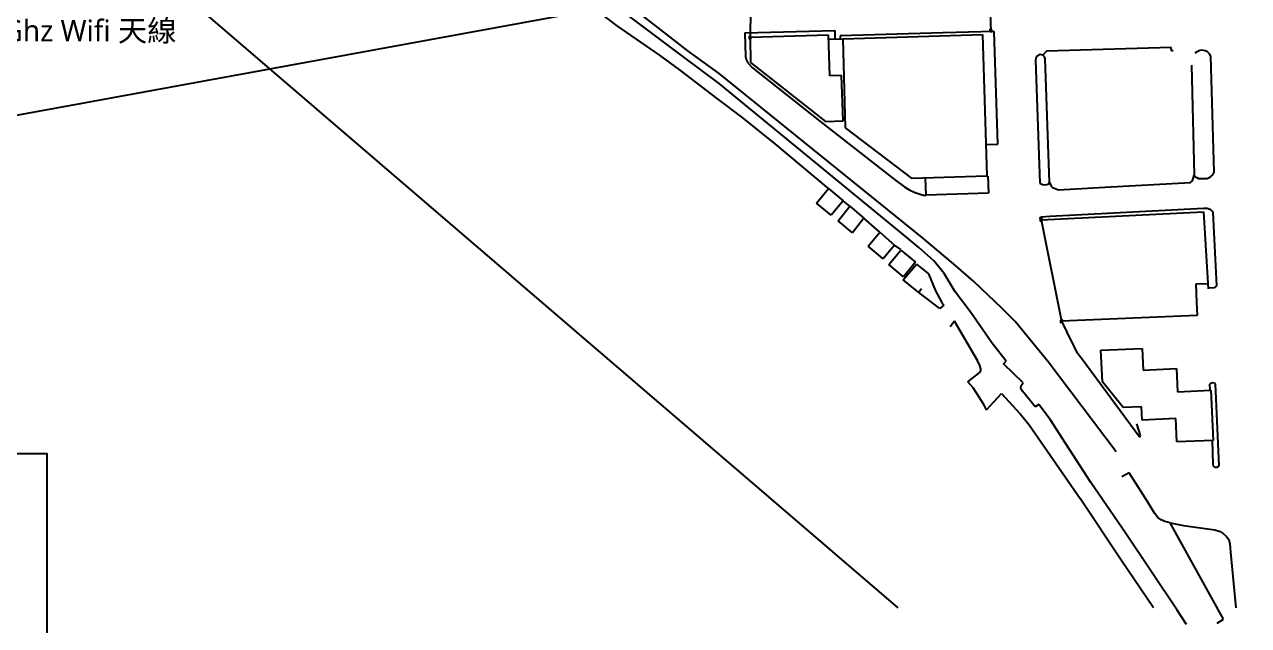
# Model space of a CAD drawing. Header units: millimetres. Extents: x 1358 to 1865, y 706 to 1003.
# Drawn here: x 1554.6 to 1631.4, y 751.3 to 789 of the extents above; entities that cross this region are included whole.
import ezdxf

# ---------------------------------------------------------------- set-up
doc = ezdxf.new("R2010")
doc.units = ezdxf.units.MM
doc.layers.add('建築', color=7, linetype='Continuous')
doc.styles.get("Standard").update_dxf_attribs({"font": ''})
doc.styles.get('Standard').set_extended_font_data('Microsoft JhengHei')

msp = doc.modelspace()

# ---------------------------------------------------------------- linework, layer by layer
at = {"color": 5, "linetype": 'ByBlock'}
msp.add_line((1658.369, 802.34, 4.918), (1543.81, 781.373), dxfattribs=at)
at = {"color": 7, "linetype": 'Continuous'}
for points, elevation in [([(1615.267, 788.637), (1615.145, 788.633), (1615.149, 788.512), (1615.271, 788.516), (1615.267, 788.637)], 1.318), ([(1600.164, 788.075), (1600.161, 788.197), (1600.039, 788.194), (1600.042, 788.072), (1600.164, 788.075)], -0.309), ([(1618.298, 776.763), (1618.302, 776.641), (1618.423, 776.645), (1618.42, 776.767), (1618.298, 776.763)], 1.719), ([(1619.694, 770.279), (1619.685, 770.401), (1619.564, 770.393), (1619.572, 770.271), (1619.694, 770.279)], -0.309)]:
    msp.add_lwpolyline(points, dxfattribs=dict(at, elevation=elevation))
at = {"color": 5, "linetype": 'ByBlock'}
msp.add_lwpolyline([(1454.202, 762.043), (1556.019, 762.043), (1556.019, 726.459), (1454.202, 726.459)], close=True, dxfattribs=at)
at = {"layer": '建築', "ltscale": 1000}
for p, q in [((1609.398, 752.371, 0.418), (1542.87, 809.458, 0.418)), ((1596.195, 787.315, 1.3), (1590.674, 791.625, 1.3)), ((1591.766, 788.871, 0.514), (1589.509, 790.617, 0.514)), ((1600.123, 789.882, 4.653), (1600.102, 788.135, 4.653)), ((1615.137, 790.271, 1.289), (1615.21, 788.52, 1.289)), ((1595.867, 786.98, 0.561), (1592.194, 789.731, 0.561)), ((1595.867, 786.98, 0.561), (1592.194, 789.731, 0.561)), ((1594.471, 787.007, 0.444), (1591.766, 788.871, 0.444)), ((1594.471, 787.007, 0.444), (1591.766, 788.871, 0.444)), ((1599.773, 788.444, 0.878), (1605.411, 788.573, 0.878)), ((1599.773, 788.444, 0.878), (1599.827, 786.942, 0.878)), ((1605.027, 788.287, 4.096), (1600.102, 788.135, 4.096)), ((1605.097, 785.745, 4.096), (1605.027, 788.287, 4.096)), ((1605.411, 788.573, 0.878), (1605.417, 788.05, 0.878)), ((1605.761, 788.249, 2.23), (1605.76, 788.057, 2.23)), ((1612.185, 788.432, 2.23), (1605.761, 788.249, 2.23)), ((1605.947, 788.061, 3.448), (1614.684, 788.332, 3.448)), ((1615.407, 788.526, 2.23), (1612.185, 788.432, 2.23)), ((1614.684, 788.332, 3.448), (1614.948, 779.433, 3.448)), ((1615.634, 781.44, 2.23), (1615.407, 788.526, 2.23)), ((1600.102, 788.135, 4.096), (1600.137, 786.58, 4.096)), ((1605.034, 788.043, 2.214), (1605.947, 788.061, 2.214)), ((1606.083, 782.482, 3.448), (1605.947, 788.061, 3.448)), ((1626.509, 787.514, 0.98), (1618.698, 787.29, 0.98)), ((1626.519, 787.301, 0.98), (1626.509, 787.514, 0.98)), ((1595.727, 786.088, 0.444), (1594.471, 787.007, 0.444)), ((1595.727, 786.088, 0.444), (1594.471, 787.007, 0.444)), ((1598.173, 785.26, 0.561), (1595.867, 786.98, 0.561)), ((1598.173, 785.26, 0.561), (1595.867, 786.98, 0.561)), ((1598.171, 785.887, 1.3), (1596.195, 787.315, 1.3)), ((1599.827, 786.942, 0.878), (1599.857, 786.757, 0.878)), ((1599.857, 786.757, 0.878), (1599.971, 786.555, 0.878)), ((1618.025, 786.846, 0.98), (1618.01, 786.72, 0.98)), ((1618.01, 786.72, 0.98), (1618.278, 779.008, 0.98)), ((1618.102, 786.965, 0.98), (1618.025, 786.846, 0.98)), ((1618.296, 787.068, 0.98), (1618.102, 786.965, 0.98)), ((1618.467, 787.03, 0.98), (1618.296, 787.068, 0.98)), ((1618.698, 787.29, 0.98), (1618.467, 787.03, 0.98)), ((1618.56, 786.932, 0.976), (1618.467, 787.03, 0.976)), ((1618.611, 786.797, 0.976), (1618.56, 786.932, 0.976)), ((1618.884, 779.05, 0.976), (1618.611, 786.797, 0.976)), ((1626.642, 787.296, 0.98), (1626.519, 787.301, 0.98)), ((1628.105, 787.226, 0.98), (1627.987, 787.151, 0.98)), ((1628.306, 787.324, 0.98), (1628.105, 787.226, 0.98)), ((1628.461, 787.338, 0.98), (1628.306, 787.324, 0.98)), ((1628.64, 787.312, 0.98), (1628.461, 787.338, 0.98)), ((1628.784, 787.232, 0.98), (1628.64, 787.312, 0.98)), ((1628.901, 787.109, 0.98), (1628.784, 787.232, 0.98)), ((1629, 786.974, 0.98), (1628.901, 787.109, 0.98)), ((1629.186, 780.394, 0.98), (1629, 786.974, 0.98)), ((1598.039, 784.305, 0.444), (1595.727, 786.088, 0.444)), ((1598.039, 784.305, 0.444), (1595.727, 786.088, 0.444)), ((1599.971, 786.555, 0.878), (1600.254, 786.23, 0.878)), ((1600.137, 786.58, 4.096), (1604.836, 782.87, 4.096)), ((1600.254, 786.23, 0.878), (1604.484, 782.895, 0.878)), ((1627.782, 786.408, 1.014), (1627.956, 779.501, 1.014)), ((1610.903, 775.598, 1.245), (1598.171, 785.887, 1.245)), ((1609.935, 775.598, 0.561), (1598.173, 785.26, 0.561)), ((1609.935, 775.598, 0.561), (1598.173, 785.26, 0.561)), ((1605.841, 785.758, 4.096), (1605.097, 785.745, 4.096)), ((1605.949, 782.915, 4.096), (1605.841, 785.758, 4.096)), ((1599.66, 783.101, 0.444), (1598.039, 784.305, 0.444)), ((1599.66, 783.101, 0.444), (1598.039, 784.305, 0.444)), ((1601.688, 781.478, 0.444), (1599.66, 783.101, 0.444)), ((1601.688, 781.478, 0.444), (1599.66, 783.101, 0.444)), ((1604.484, 782.895, 0.878), (1609.162, 779.234, 0.878)), ((1604.836, 782.87, 4.096), (1605.949, 782.915, 4.096)), ((1610.277, 779.292, 3.448), (1606.083, 782.482, 3.448)), ((1605.013, 778.665, 0.444), (1601.688, 781.478, 0.444)), ((1605.013, 778.665, 0.444), (1601.688, 781.478, 0.444)), ((1614.889, 781.431, 2.23), (1615.634, 781.44, 2.23)), ((1629.199, 779.701, 0.98), (1629.186, 780.394, 0.98)), ((1609.162, 779.234, 0.878), (1609.816, 778.744, 0.878)), ((1614.948, 779.433, 3.448), (1610.277, 779.292, 3.448)), ((1611.139, 778.25, 2.312), (1611.112, 779.317, 2.312)), ((1614.948, 779.433, 2.312), (1615.012, 779.435, 2.312)), ((1615.012, 779.435, 2.312), (1615.055, 778.384, 2.312)), ((1618.278, 779.008, 0.98), (1618.449, 778.91, 0.98)), ((1618.806, 778.938, 0.98), (1618.884, 779.05, 0.98)), ((1618.884, 779.05, 0.98), (1618.986, 778.808, 0.98)), ((1622.356, 778.755, 0.98), (1627.725, 779.041, 0.98)), ((1627.725, 779.041, 0.98), (1627.836, 779.149, 0.98)), ((1627.836, 779.149, 0.98), (1627.956, 779.501, 0.98)), ((1627.956, 779.501, 0.98), (1627.996, 779.418, 0.98)), ((1627.996, 779.418, 0.98), (1628.116, 779.35, 0.98)), ((1628.116, 779.35, 0.98), (1628.222, 779.286, 0.98)), ((1628.222, 779.286, 0.98), (1628.775, 779.296, 0.98)), ((1628.775, 779.296, 0.98), (1628.978, 779.405, 0.98)), ((1628.978, 779.405, 0.98), (1629.117, 779.531, 0.98)), ((1629.117, 779.531, 0.98), (1629.199, 779.701, 0.98)), ((1604.271, 777.753, 0.932), (1605.013, 778.665, 0.932)), ((1604.271, 777.753, 0.932), (1605.013, 778.665, 0.932)), ((1605.013, 778.665, 0.932), (1605.949, 777.901, 0.932)), ((1605.013, 778.665, 0.932), (1605.949, 777.901, 0.932)), ((1609.816, 778.744, 0.878), (1610.131, 778.565, 0.878)), ((1610.131, 778.565, 0.878), (1610.447, 778.422, 0.878)), ((1610.447, 778.422, 0.878), (1610.953, 778.26, 0.878)), ((1610.953, 778.26, 0.878), (1611.139, 778.25, 0.878)), ((1615.055, 778.384, 2.312), (1611.139, 778.25, 2.312)), ((1618.449, 778.91, 0.98), (1618.617, 778.892, 0.98)), ((1618.617, 778.892, 0.98), (1618.806, 778.938, 0.98)), ((1618.986, 778.808, 0.98), (1619.072, 778.728, 0.98)), ((1619.072, 778.728, 0.98), (1619.225, 778.663, 0.98)), ((1619.225, 778.663, 0.98), (1619.438, 778.594, 0.98)), ((1619.438, 778.594, 0.98), (1622.356, 778.755, 0.98)), ((1605.191, 776.994, 0.932), (1604.271, 777.753, 0.932)), ((1605.191, 776.994, 0.932), (1604.271, 777.753, 0.932)), ((1605.949, 777.901, 0.932), (1605.191, 776.994, 0.932)), ((1605.949, 777.901, 0.932), (1605.191, 776.994, 0.932)), ((1605.619, 776.638, 0.879), (1606.352, 777.56, 0.879)), ((1605.619, 776.638, 0.879), (1606.352, 777.56, 0.879)), ((1606.352, 777.56, 0.444), (1605.949, 777.901, 0.444)), ((1606.352, 777.56, 0.879), (1607.242, 776.807, 0.879)), ((1606.352, 777.56, 0.879), (1607.242, 776.807, 0.879)), ((1607.242, 776.807, 0.879), (1606.534, 775.893, 0.879)), ((1607.242, 776.807, 0.879), (1606.534, 775.893, 0.879)), ((1608.235, 775.924, 0.444), (1607.242, 776.807, 0.444)), ((1618.291, 776.839, 1.569), (1618.375, 776.892, 1.569)), ((1618.293, 776.761, 1.569), (1618.291, 776.839, 1.569)), ((1618.361, 776.704, 1.569), (1618.293, 776.761, 1.569)), ((1618.361, 776.704, 1.569), (1628.534, 777.21, 1.569)), ((1618.361, 776.704, 1.569), (1619.629, 770.336, 1.569)), ((1618.375, 776.892, 1.569), (1618.894, 776.923, 1.569)), ((1618.894, 776.923, 1.569), (1628.533, 777.444, 1.569)), ((1628.533, 777.444, 0.998), (1628.762, 777.429, 0.998)), ((1628.534, 777.21, 1.569), (1628.819, 772.365, 1.569)), ((1628.762, 777.429, 0.998), (1628.931, 777.37, 0.998)), ((1628.931, 777.37, 0.998), (1629.084, 777.249, 0.998)), ((1629.084, 777.249, 0.998), (1629.126, 777.167, 0.998)), ((1629.126, 777.167, 0.998), (1629.36, 772.556, 0.998)), ((1606.534, 775.893, 0.879), (1605.619, 776.638, 0.879)), ((1606.534, 775.893, 0.879), (1605.619, 776.638, 0.879)), ((1607.512, 775.051, 0.881), (1608.235, 775.924, 0.881)), ((1607.512, 775.051, 0.881), (1608.235, 775.924, 0.881)), ((1608.235, 775.924, 0.881), (1609.157, 775.119, 0.881)), ((1608.235, 775.924, 0.881), (1609.157, 775.119, 0.881)), ((1610.684, 774.977, 0.561), (1609.935, 775.598, 0.561)), ((1610.684, 774.977, 0.561), (1609.935, 775.598, 0.561)), ((1612.855, 773.938, 1.311), (1610.903, 775.598, 1.311)), ((1608.453, 774.253, 0.881), (1607.512, 775.051, 0.881)), ((1608.453, 774.253, 0.881), (1607.512, 775.051, 0.881)), ((1609.157, 775.119, 0.881), (1608.453, 774.253, 0.881)), ((1609.157, 775.119, 0.881), (1608.453, 774.253, 0.881)), ((1608.805, 773.903, 0.961), (1609.557, 774.793, 0.961)), ((1608.805, 773.903, 0.961), (1609.557, 774.793, 0.961)), ((1609.55, 774.849, 0.444), (1609.157, 775.119, 0.444)), ((1609.55, 774.849, 0.444), (1609.157, 775.119, 0.444)), ((1609.557, 774.793, 0.961), (1610.473, 774.04, 0.961)), ((1609.557, 774.793, 0.961), (1610.473, 774.04, 0.961)), ((1611.622, 774.138, 0.561), (1610.684, 774.977, 0.561)), ((1611.622, 774.138, 0.561), (1610.684, 774.977, 0.561)), ((1609.735, 773.119, 0.961), (1608.805, 773.903, 0.961)), ((1609.735, 773.119, 0.961), (1608.805, 773.903, 0.961)), ((1609.699, 772.944, 0.747), (1610.543, 773.929, 0.747)), ((1609.699, 772.944, 0.747), (1610.543, 773.929, 0.747)), ((1610.473, 774.04, 0.961), (1609.735, 773.119, 0.961)), ((1610.473, 774.04, 0.961), (1609.735, 773.119, 0.961)), ((1610.543, 773.929, 0.747), (1611.282, 773.324, 0.747)), ((1610.543, 773.929, 0.747), (1611.282, 773.324, 0.747)), ((1612.281, 773.332, 0.561), (1611.622, 774.138, 0.561)), ((1612.281, 773.332, 0.561), (1611.622, 774.138, 0.561)), ((1614.14, 772.839, 1.311), (1612.855, 773.938, 1.311)), ((1610.679, 772.15, 0.747), (1609.699, 772.944, 0.747)), ((1610.679, 772.15, 0.747), (1609.699, 772.944, 0.747)), ((1611.282, 773.324, 0.446), (1611.728, 772.242, 0.446)), ((1611.282, 773.324, 0.446), (1611.728, 772.242, 0.446)), ((1612.973, 772.177, 0.561), (1612.281, 773.332, 0.561)), ((1612.973, 772.177, 0.561), (1612.281, 773.332, 0.561)), ((1610.863, 772.364, 0.747), (1610.679, 772.15, 0.747)), ((1610.863, 772.364, 0.747), (1610.679, 772.15, 0.747)), ((1611.998, 771.133, 0.446), (1610.679, 772.15, 0.446)), ((1611.998, 771.133, 0.446), (1610.679, 772.15, 0.446)), ((1611.728, 772.242, 0.446), (1612.118, 771.523, 0.446)), ((1611.728, 772.242, 0.446), (1612.118, 771.523, 0.446)), ((1613.938, 770.881, 0.561), (1612.973, 772.177, 0.561)), ((1613.938, 770.881, 0.561), (1612.973, 772.177, 0.561)), ((1615.902, 771.141, 1.311), (1614.14, 772.839, 1.311)), ((1628.799, 772.695, 1.726), (1628.054, 772.657, 1.726)), ((1628.054, 772.657, 1.726), (1628.102, 771.546, 1.726)), ((1629.212, 772.439, 0.998), (1628.816, 772.407, 0.998)), ((1629.36, 772.556, 0.998), (1629.212, 772.439, 0.998)), ((1612.262, 771.339, 0.446), (1611.998, 771.133, 0.446)), ((1612.262, 771.339, 0.446), (1611.998, 771.133, 0.446)), ((1612.118, 771.523, 0.446), (1612.262, 771.339, 0.446)), ((1612.118, 771.523, 0.446), (1612.262, 771.339, 0.446)), ((1628.102, 771.546, 1.726), (1628.139, 770.705, 1.726)), ((1615.269, 768.984, 0.561), (1613.938, 770.881, 0.561)), ((1615.269, 768.984, 0.561), (1613.938, 770.881, 0.561)), ((1616.728, 770.329, 1.311), (1615.902, 771.141, 1.311)), ((1628.139, 770.705, 1.726), (1619.629, 770.336, 1.726)), ((1612.917, 770.338, 0.373), (1612.649, 769.999, 0.373)), ((1612.917, 770.338, 0.373), (1612.649, 769.999, 0.373)), ((1614.37, 767.874, 0.373), (1612.917, 770.338, 0.373)), ((1614.37, 767.874, 0.373), (1612.917, 770.338, 0.373)), ((1618.797, 767.801, 1.311), (1616.728, 770.329, 1.311)), ((1619.629, 770.336, 1.569), (1620.307, 768.967, 1.569)), ((1616.156, 767.827, 0.561), (1615.269, 768.984, 0.561)), ((1616.156, 767.827, 0.561), (1615.269, 768.984, 0.561)), ((1620.307, 768.967, 0.908), (1620.602, 768.402, 0.908)), ((1620.602, 768.402, 0.908), (1620.914, 767.995, 0.908)), ((1622.102, 768.519, 2.256), (1624.688, 768.627, 2.256)), ((1622.206, 766.534, 2.256), (1622.102, 768.519, 2.256)), ((1624.688, 768.627, 2.256), (1624.756, 767.28, 2.256)), ((1614.52, 767.558, 0.373), (1614.37, 767.874, 0.373)), ((1614.52, 767.558, 0.373), (1614.37, 767.874, 0.373)), ((1614.575, 767.361, 0.373), (1614.52, 767.558, 0.373)), ((1614.575, 767.361, 0.373), (1614.52, 767.558, 0.373)), ((1616.001, 767.677, 0.561), (1616.156, 767.827, 0.561)), ((1616.001, 767.677, 0.561), (1616.156, 767.827, 0.561)), ((1617.223, 766.476, 0.561), (1616.001, 767.677, 0.561)), ((1617.223, 766.476, 0.561), (1616.001, 767.677, 0.561)), ((1623.049, 762.145, 1.311), (1618.797, 767.801, 1.311)), ((1620.914, 767.995, 0.908), (1624.553, 763.062, 0.908)), ((1613.763, 766.538, 0.373), (1614.537, 767.142, 0.373)), ((1613.763, 766.538, 0.373), (1614.537, 767.142, 0.373)), ((1614.537, 767.142, 0.373), (1614.575, 767.246, 0.373)), ((1614.537, 767.142, 0.373), (1614.575, 767.246, 0.373)), ((1614.575, 767.246, 0.373), (1614.575, 767.361, 0.373)), ((1614.575, 767.246, 0.373), (1614.575, 767.361, 0.373)), ((1624.756, 767.28, 2.256), (1626.846, 767.372, 2.256)), ((1626.846, 767.372, 2.256), (1626.911, 765.915, 2.256)), ((1614.089, 766.173, 0.373), (1613.763, 766.538, 0.373)), ((1614.089, 766.173, 0.373), (1613.763, 766.538, 0.373)), ((1614.468, 765.583, 0.373), (1614.089, 766.173, 0.373)), ((1614.468, 765.583, 0.373), (1614.089, 766.173, 0.373)), ((1617.088, 766.149, 0.561), (1617.099, 766.316, 0.561)), ((1617.088, 766.149, 0.561), (1617.099, 766.316, 0.561)), ((1617.182, 765.953, 0.561), (1617.088, 766.149, 0.561)), ((1617.182, 765.953, 0.561), (1617.088, 766.149, 0.561)), ((1617.099, 766.316, 0.561), (1617.223, 766.476, 0.561)), ((1617.099, 766.316, 0.561), (1617.223, 766.476, 0.561)), ((1617.641, 765.397, 0.561), (1617.182, 765.953, 0.561)), ((1617.641, 765.397, 0.561), (1617.182, 765.953, 0.561)), ((1623.489, 764.927, 2.256), (1622.206, 766.534, 2.256)), ((1626.911, 765.915, 2.256), (1628.99, 766.011, 2.256)), ((1628.936, 766.392, 1.357), (1628.987, 766.463, 1.357)), ((1628.944, 766.009, 1.357), (1628.936, 766.392, 1.357)), ((1628.987, 766.463, 1.357), (1629.106, 766.493, 1.357)), ((1628.99, 766.011, 2.256), (1629.131, 762.866, 2.256)), ((1629.106, 766.493, 1.357), (1629.218, 766.484, 1.357)), ((1629.218, 766.484, 1.357), (1629.275, 766.413, 1.357)), ((1629.275, 766.413, 1.357), (1629.487, 761.267, 1.357)), ((1614.779, 765.075, 0.373), (1614.468, 765.583, 0.373)), ((1614.779, 765.075, 0.373), (1614.468, 765.583, 0.373)), ((1614.921, 764.779, 0.286), (1615.866, 765.805, 0.286)), ((1614.921, 764.779, 0.286), (1615.866, 765.805, 0.286)), ((1615.866, 765.805, 0.286), (1617.044, 764.541, 0.286)), ((1615.866, 765.805, 0.286), (1617.044, 764.541, 0.286)), ((1617.989, 764.979, 0.561), (1617.641, 765.397, 0.561)), ((1617.989, 764.979, 0.561), (1617.641, 765.397, 0.561)), ((1614.921, 764.779, 0.373), (1614.779, 765.075, 0.373)), ((1614.921, 764.779, 0.373), (1614.779, 765.075, 0.373)), ((1617.044, 764.541, 0.286), (1617.599, 763.836, 0.286)), ((1617.044, 764.541, 0.286), (1617.599, 763.836, 0.286)), ((1618.205, 765.115, 0.561), (1617.989, 764.979, 0.561)), ((1618.205, 765.115, 0.561), (1617.989, 764.979, 0.561)), ((1618.919, 764.169, 0.561), (1618.205, 765.115, 0.561)), ((1618.919, 764.169, 0.561), (1618.205, 765.115, 0.561)), ((1624.648, 764.974, 2.256), (1623.489, 764.927, 2.256)), ((1624.692, 764.132, 2.256), (1624.648, 764.974, 2.256)), ((1617.599, 763.836, 0.286), (1620.797, 759.229, 0.286)), ((1617.599, 763.836, 0.286), (1620.797, 759.229, 0.286)), ((1619.907, 762.657, 0.561), (1618.919, 764.169, 0.561)), ((1619.907, 762.657, 0.561), (1618.919, 764.169, 0.561)), ((1624.591, 763.178, 0.908), (1624.346, 763.911, 0.908)), ((1626.791, 764.235, 2.256), (1624.692, 764.132, 2.256)), ((1626.856, 762.768, 2.256), (1626.791, 764.235, 2.256)), ((1624.553, 763.062, 0.908), (1624.591, 763.178, 0.908)), ((1621.462, 760.232, 0.561), (1619.907, 762.657, 0.561)), ((1621.462, 760.232, 0.561), (1619.907, 762.657, 0.561)), ((1629.131, 762.866, 2.256), (1626.856, 762.768, 2.256)), ((1629.142, 761.373, 1.357), (1629.109, 762.865, 1.357)), ((1629.16, 761.259, 1.357), (1629.142, 761.373, 1.357)), ((1623.878, 760.839, 1.365), (1623.423, 760.582, 1.365)), ((1625.037, 758.984, 1.365), (1623.878, 760.839, 1.365)), ((1629.247, 761.175, 1.357), (1629.16, 761.259, 1.357)), ((1629.371, 761.16, 1.357), (1629.247, 761.175, 1.357)), ((1629.457, 761.205, 1.357), (1629.371, 761.16, 1.357)), ((1629.487, 761.267, 1.357), (1629.457, 761.205, 1.357)), ((1623.667, 757.034, 0.561), (1621.462, 760.232, 0.561)), ((1623.667, 757.034, 0.561), (1621.462, 760.232, 0.561)), ((1623.378, 755.347, 0.707), (1620.797, 759.229, 0.707)), ((1623.378, 755.347, 0.707), (1620.797, 759.229, 0.707)), ((1625.458, 758.293, 1.365), (1625.037, 758.984, 1.365)), ((1625.682, 758.028, 1.365), (1625.458, 758.293, 1.365)), ((1625.889, 757.885, 1.365), (1625.682, 758.028, 1.365)), ((1626.11, 757.786, 1.365), (1625.889, 757.885, 1.365)), ((1626.437, 757.688, 1.365), (1626.11, 757.786, 1.365)), ((1626.437, 757.688, 1.118), (1627.286, 757.535, 1.118)), ((1626.437, 757.688, 1.118), (1627.286, 757.535, 1.118)), ((1629.796, 751.655, 1.365), (1626.437, 757.688, 1.365)), ((1627.286, 757.535, 1.118), (1629.236, 757.249, 1.118)), ((1627.286, 757.535, 1.118), (1629.236, 757.249, 1.118)), ((1626.881, 752.221, 0.561), (1623.667, 757.034, 0.561)), ((1626.881, 752.221, 0.561), (1623.667, 757.034, 0.561)), ((1629.236, 757.249, 1.118), (1629.573, 757.152, 1.118)), ((1629.236, 757.249, 1.118), (1629.573, 757.152, 1.118)), ((1629.573, 757.152, 1.118), (1629.778, 757.029, 1.118)), ((1629.573, 757.152, 1.118), (1629.778, 757.029, 1.118)), ((1629.778, 757.029, 1.118), (1629.964, 756.866, 1.118)), ((1629.778, 757.029, 1.118), (1629.964, 756.866, 1.118)), ((1629.964, 756.866, 1.118), (1630.117, 756.658, 1.118)), ((1629.964, 756.866, 1.118), (1630.117, 756.658, 1.118)), ((1630.117, 756.658, 1.118), (1630.18, 756.379, 1.118)), ((1630.117, 756.658, 1.118), (1630.18, 756.379, 1.118)), ((1630.18, 756.379, 1.118), (1630.231, 755.862, 1.118)), ((1630.18, 756.379, 1.118), (1630.231, 755.862, 1.118)), ((1625.394, 752.371, 0.707), (1623.378, 755.347, 0.707)), ((1625.394, 752.371, 0.707), (1623.378, 755.347, 0.707)), ((1630.231, 755.862, 1.118), (1630.572, 752.371, 1.118)), ((1630.231, 755.862, 1.118), (1630.572, 752.371, 1.118)), ((1627.474, 751.32, 0.561), (1626.881, 752.221, 0.561)), ((1627.474, 751.32, 0.561), (1626.881, 752.221, 0.561)), ((1629.394, 751.399, 1.365), (1629.796, 751.655, 1.365))]:
    msp.add_line(p, q, dxfattribs=at)

# ---------------------------------------------------------------- texts
at = {"lineweight": 0, "insert": (1564.141, 789.246), "char_height": 1.34676, "attachment_point": 3}
msp.add_mtext('DALI 5.8Ghz Wifi {\\fPMingLiU|b0|i0|c136|p18;天線}', dxfattribs=at)

doc.saveas('drawing.dxf')
